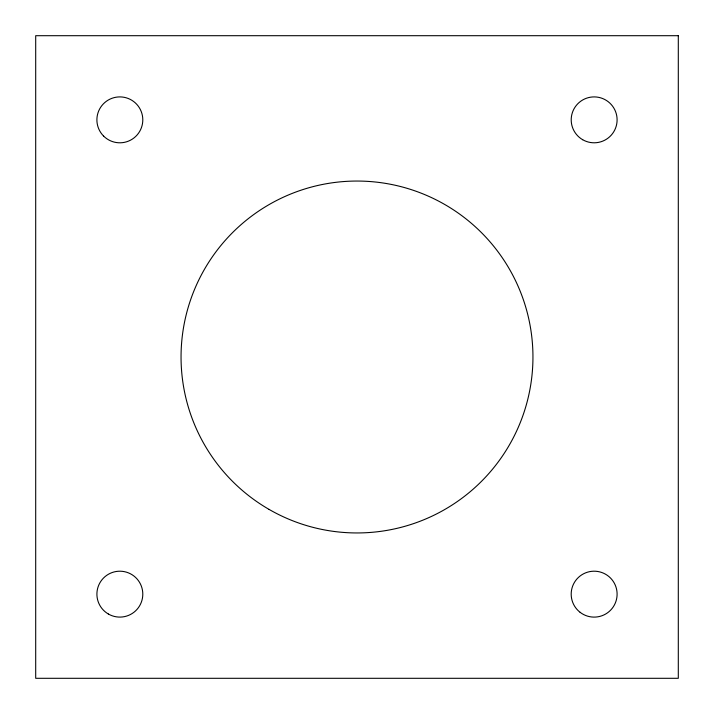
<?xml version="1.0" encoding="UTF-8"?>
<svg xmlns="http://www.w3.org/2000/svg" width="714" height="714" viewBox="0 0 714 714"><rect width="100%" height="100%" fill="white"/><g stroke="black" fill="none" stroke-linecap="round" stroke-linejoin="round"><path stroke-width="1.07" d="M678.3 35.7L35.7 35.7L35.7 678.3L678.3 678.3L678.3 35.7M103.619 136.079A22.946 22.946 0 0 0 142.015 125.789A22.946 22.946 0 0 0 113.91 97.684A22.946 22.946 0 0 0 103.619 136.079M582.678 139.721A22.946 22.946 0 0 0 617.101 119.854A22.946 22.946 0 0 0 582.678 99.978A22.946 22.946 0 0 0 582.678 139.721M269.026 509.377A175.947 175.947 0 0 0 532.947 357A175.947 175.947 0 0 0 269.026 204.623A175.947 175.947 0 0 0 269.026 509.377M580.107 612.309A22.946 22.946 0 0 0 616.896 597.234A22.946 22.946 0 0 0 585.444 572.914A22.946 22.946 0 0 0 580.107 612.309M108.376 614.022A22.946 22.946 0 0 0 142.8 594.146A22.946 22.946 0 0 0 108.376 574.279A22.946 22.946 0 0 0 108.376 614.022"/></g></svg>
